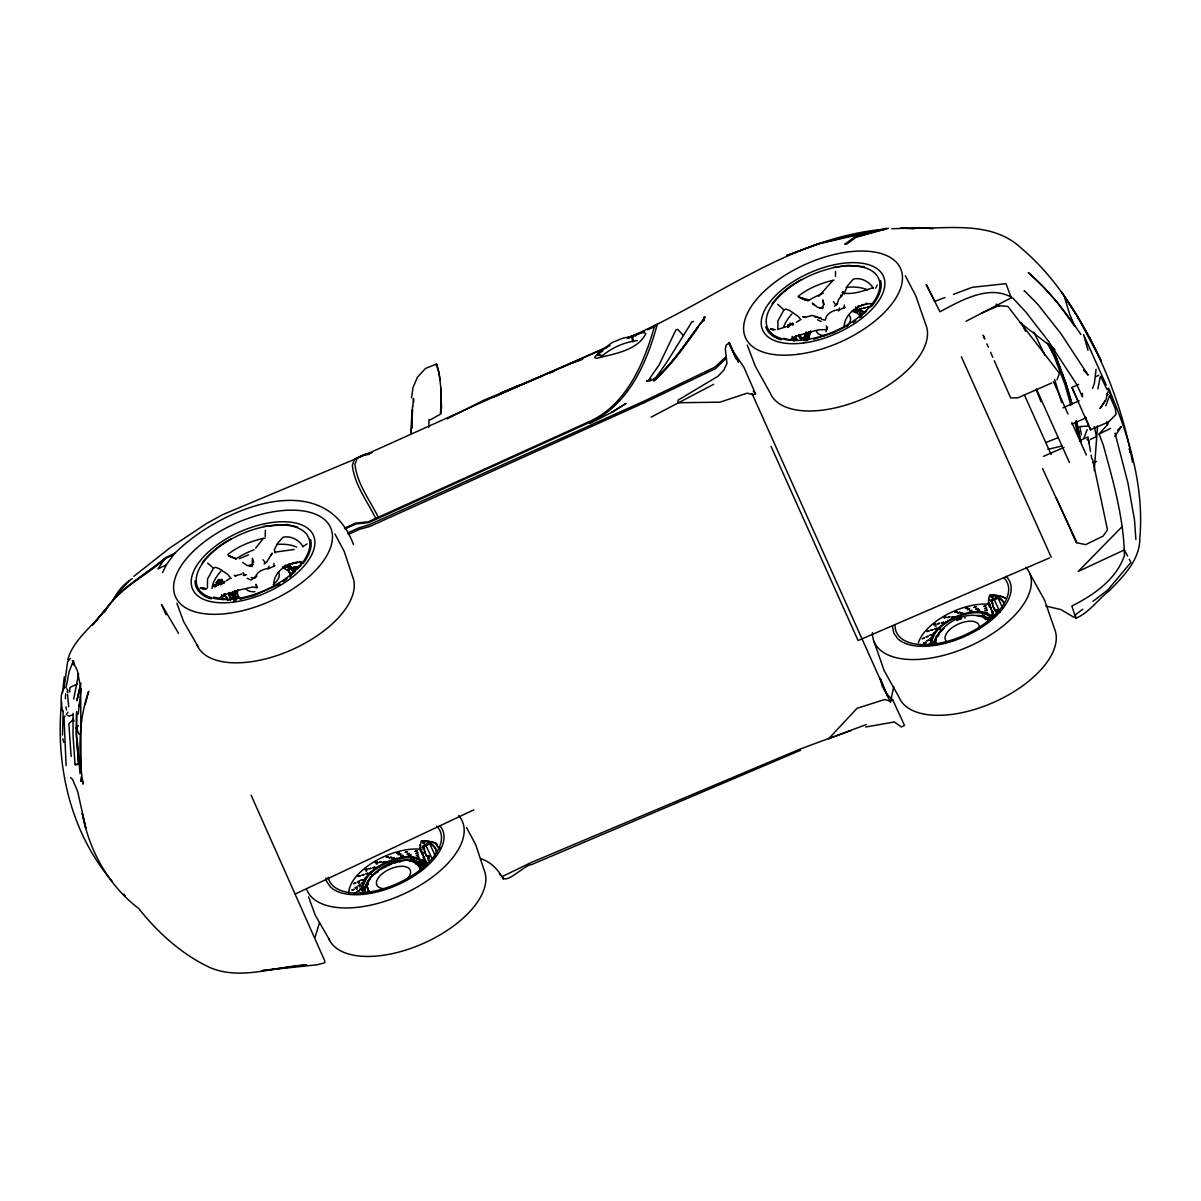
<?xml version="1.0" encoding="UTF-8"?>
<svg xmlns="http://www.w3.org/2000/svg" width="1201" height="1201" viewBox="0 0 1201 1201"><rect width="100%" height="100%" fill="white"/><g stroke="black" fill="none" stroke-linecap="round" stroke-linejoin="round"><path stroke-width="1.5" d="M73.141 713.349L73.006 735.087L75.078 764.767L78.665 764.316L76.474 734.667L76.684 711.472M76.519 713.079L76.339 734.351L78.545 764.031L74.972 764.497M1082.431 393.418L1082.401 396.78L1076.636 384.26L1048.398 341.159L1025.759 311.93L1012.968 298.208C990.104 283.661 961.385 300.355 939.948 311.75L926.181 284.472L934.783 301.361L944.962 297.533M1024.318 291.408L1024.333 290.597L1037.994 304.574L1061.038 333.788L1088.121 375.117L1083.767 370.103L1086.485 372.775L1084.308 370.704M73.201 719.369L68.832 723.903L71.144 756.51M265.211 536.412L265.346 530.241M844.243 305.009L844.168 308.132L845.099 307.066L839.064 310.128M62.497 735.117L63.173 710.902M411.628 428.682L412.543 406.508M436.353 365.96L436.819 364.008L439.176 373.496L440.872 388.313L441.503 408.175L440.287 412.949M411.898 428.006L412.498 409.856M411.192 429.297L410.727 433.606M273.978 563.509L273.873 566.542L274.864 565.611L268.814 568.673M412.063 410.066L410.847 432.885L411.162 431.835M65.394 698.742L65.665 693.803M61.611 701.594C55.216 764.887 70.258 832.233 112.173 881.324M1094.261 470.627L1097.519 425.89M235.951 600.26L234.015 595.786L234.39 591.162M234.48 591.643A1.516 0.766 -24.1 0 0 234.976 592.859A1.516 0.766 -24.1 0 0 236.807 591.342A1.516 0.766 -24.1 0 0 234.48 591.643L234.285 596.387L236.447 596.702A13.751 6.891 -24.1 0 1 239.404 598.443L237.393 593.849L237.723 589.781M289.966 577.156L290.177 574.453L288.705 571.045L282.445 567.578M811.005 331.266A13.751 6.891 -24.1 0 1 805.961 335.574L805.586 340.198A13.751 6.891 -24.1 0 1 807.748 340.514M805.886 340.889L807.868 332.887M808.934 338.172L810.66 331.146M1108.718 388.208L1118.176 411.793C1133.204 451.591 1143.592 494.827 1139.854 537.553C1140.214 559.681 1123.626 576.12 1109.229 590.772C1097.744 599.689 1089.517 612.39 1075.856 618.29L1071.877 605.995C1093.646 595.156 1116.299 579.362 1124.436 555.583C1123.701 517.751 1113.147 480.97 1103.179 444.745L1099.095 434.026L1107.532 424.614L1108.688 421.551M412.784 406.599L413.474 398.447L413.805 402.05M800.527 750.265L531.608 864.6C525.272 864.24 504.975 886.038 502.408 876.475L530.662 862.753L800.046 749.094L866.236 724.593M62.557 692.767L64.269 676.854M78.245 714.07L81.052 688.653M81.263 776.867L80.737 781.536L81.233 780.29M365.524 893.274L364.504 890.647C366.56 870.23 406.674 847.546 420.215 868.233M369.503 892.793L367.086 886.954L367.551 882.84L369.773 878.381M419.644 870.83L419.945 868.098L418.609 864.63M933.477 644.352L936.36 636.155L944.301 628.093M936.195 637.746L935.729 641.844L936.975 644.607A13.751 6.891 -24.1 0 0 935.429 642.04L933.838 641.244L934.138 641.935C941.134 622.719 969.057 607.586 987.252 619.536M1096.078 369.277L1094.426 383.089L1092.595 388.403M73.381 664.919L73.846 661.226M428.772 427.556L429.087 419.404M64.238 686.897L67.586 661.931L70.424 658.298M422.932 852.5L420.845 851.659L419.81 848.176A2.102 1.051 -24.1 0 0 420.935 847.801M420.305 844.483L420.11 845.864A2.102 1.051 -24.1 0 1 420.695 845.699M420.845 851.659L419.81 848.176M421.986 854.226L422.106 853.326A2.102 1.051 -24.1 0 0 423.232 852.935M991.651 607.556L989.549 606.715L988.348 602.842A2.102 1.051 -24.1 0 0 988.918 602.707M988.843 599.149L988.663 600.545A2.102 1.051 -24.1 0 1 989.234 600.365M989.549 606.715L988.348 602.842M411.568 397.786L413.039 387.383L417.393 377.309L425.424 368.467L436.398 364.083M429.763 420.155L441.082 413.82L440.932 388.358M891.082 699.447L893.754 686.582M273.693 584.076C274.383 570.505 288.54 562.278 300.941 561.768L301.091 563.975L299.169 567.082M1105.806 405.833L1109.364 396.21M1088.722 443.184L1089.127 441.052L1087.01 439.356M1097.864 388.989L1100.221 376.919M66.01 687.693L69.118 671.719L73.216 661.196M78.62 673.761L73.681 699.132M871.491 305.745L871.325 303.553C859 304.273 845.429 312.695 844.108 325.891M315.097 937.11L319.511 922.698M290.477 573.297A13.751 6.891 -24.1 0 1 288.54 569.319L288.825 566.977L285.298 565.881M852.425 311.419L857.079 312.861L860.862 316.749A13.751 6.891 -24.1 0 1 860.156 313.821L860.396 311.389L855.097 309.738L855.412 310.428M81.037 683.159L76.879 700.708L79.761 687.753M85.181 704.492L88.709 691.311C78.26 720.63 78.455 753.778 82.959 784.133L82.644 780.545M428.832 843.702C432.555 841.03 424.704 842.907 428.126 843.913M997.491 597.678C992.657 599.419 998.947 594.06 997.776 597.467M388.674 861.763L386.617 862.363L388.554 861.943M863.459 304.454L862.063 305.444L861.687 304.529M940.578 627.462L938.506 627.898L939.783 628.123M985.345 613.201L987.462 612.435L985.466 613.471M825.988 331.791L827.534 327.137L826.934 328.924L826.333 325.936M838.493 310.984L839.484 308.056M377.369 872.617L377.865 870.89L392.637 863.294L391.571 860.892A32.232 16.168 -24.1 0 0 363.438 888.245L364.969 892.193M1075.856 618.29L1075.36 614.882L1082.732 609.222M67.766 659.574C73.997 638.181 93.888 625.676 106.379 608.291L92.492 625.286M836.887 304.198L838.929 298.884L842.532 294.56L841.15 296.887L840.565 295.161M1084.038 437.704L1087.16 429.613M104.382 612.18C117.653 589.03 144.6 576.9 164.057 559.546L165.393 558.735M251.144 577.516L254.687 577.996L255.137 576.87M825.672 318.986L825.237 320.127L821.589 319.421M1056.97 379.861L1059.492 373.406L1007.894 306.435L998.827 305.67L981.607 313.176M267.988 568.959L269.069 566.211M105.538 610.378C119.184 587.499 145.801 575.279 165.258 557.865L174.851 553.106L166.308 564.845L158.007 568.884L164.582 559.005L173.049 554.892M64.989 715.886L64.058 718.198L66.1 765.547M822.61 308.822L823.436 304.664L822.685 299.905L824.231 304.619M825.672 318.415C827.114 313.071 833.029 310.549 838.043 309.738M844.888 291.783L847.831 285.403L853.431 279.052C861.027 277.146 869.779 281.83 873.472 288.555M112.774 600.935C116.872 592.018 123.823 583.761 132.245 578.702M266.457 562.323L272.312 553.166L270.901 555.417M252.075 566.692L252.42 558.375L253.681 562.488M213.688 597.122L220.143 598.338L220.924 596.717L225.788 594.36L238.939 590.126L252.6 586.989L257.179 587.754L256.038 584.347L256.699 587.484M112.954 600.635L114.56 597.392M162.54 572.592L166.218 565.161M875.694 288.21L877.255 285.057M367.491 887.914A13.751 6.891 -24.1 0 0 365.299 886.578L367.836 881.489A13.751 6.891 -24.1 0 0 369.187 880.858M1105.01 400.924L1100.026 408.55L1105.926 399.918L1107.697 392.096M66.355 714.76L67.887 712.133M419.945 868.098L421.026 870.485A13.751 6.891 -24.1 0 1 421.866 867.077L423.142 865.245C415.591 857.634 403.431 860.066 394.213 862.858M217.096 582.8L218.687 581.659L216.45 582.485L217.966 584.767M1114.858 436.413L1121.329 426.595L1117.546 430.168M297.518 568.719L298.313 568.058M300.145 566.332L300.941 565.671M394.769 859.24L396.375 858.415L396.495 859.346M930.43 644.321C930.25 641.889 926.767 646.408 930.25 644.502M963.502 614.327L964.838 613.516L965.394 614.251M649.156 379.246L659.124 364.879L675.863 330.05L677.604 329.299L683.144 335.184M427.676 842.066L427.766 843.027C432.12 839.574 423.833 844.828 429.207 842.036L427.676 842.066L428.562 844.033M656.752 376.453L666.915 362.071L691.806 322.063L693.593 321.373M202.053 562.969C209.695 552.7 220.128 544.593 231.433 538.679M231.208 578.612L227.65 574.288L219.348 568.734L215.564 567.307L213.508 568.088L207.518 579.092L207.443 587.874M772.063 303.883C779.704 293.629 790.123 285.493 801.442 279.623M800.887 319.706L798.185 316.388L789.748 310.549L785.949 309.062L783.908 309.873L777.918 320.877L777.828 329.644M871.941 305.97C877.496 298.914 882.855 289.831 880.663 280.554M302.892 563.749C308.087 557.054 312.725 548.302 310.654 539.639M698.336 327.122C684.705 346.023 671.314 365.464 653.749 381.017C673.521 361.861 689.029 339.102 705.137 316.959L702.6 321.613M832.848 280.479L818.737 296.317M117.608 593.504L128.747 581.239M255.648 548.136L262.689 539.234M109.846 603.953L93.663 623.844M64.659 687.588C59.329 693.998 61.341 703.321 62.497 710.872M790.828 325.066L792.555 323.039L793.636 323.865A2.102 1.051 -24.1 0 0 792.45 324.901M69.763 687.813L69.748 691.941M635.374 336.115L637.281 334.088M1122.064 526.684L1078.213 571.451L1124.346 549.923L1127.634 556.168M230.127 593.399C230.952 595.741 232.904 591.282 228.715 593.564M289.141 566.196L290.102 565.626M867.197 303.222L865.351 303.748M365.96 871.28L366.906 870.695M358.393 883.411L359.624 882.765M366.17 878.456C367.311 875.949 362.297 879.522 365.674 878.757M408.1 855.652L409.061 855.067M79.011 734.291L76.218 727.701L78.35 725.644M834.62 306.12L837.622 303.448M174.46 553.646C217.066 510.5 323.474 463.586 353.514 544.669M227.725 554.577C238.444 545.96 251.82 540.84 265.181 537.958M798.125 296.347C808.363 288.075 821.124 283.121 833.824 280.103M655.551 325.756L657.322 324.15C647.054 362.447 628.378 405.533 589.781 422.332L368.692 522.63L355.976 523.936L344.957 528.935L344.582 528.095L355.586 523.111L368.317 521.804L589.421 421.506C626.727 404.737 644.382 362.387 654.785 325.351L652.954 326.882M254.687 577.996L256.939 576.015M133.836 576.33L170.047 547.806L206.812 523.336L222.65 514.674L364.173 455.284L493.566 397.021M653.674 379.021C675.052 363.543 687.077 339.087 703.936 319.391L703.981 316.899L704.176 320.532M264.07 563.99L267.162 561.543M1109.018 421.551L1116.074 414.33L1115.489 409.271L1109.814 395.88M1093.045 601.296L1107.772 589.976L1130.922 562.413L1129.285 559.291M399.393 861.928L400.759 861.687M283.166 581.644L287.069 578.717M853.19 322.589L855.788 320.637M859.691 317.71L862.288 315.758M133.836 581.945L164.582 559.005M603.713 348.845L612.33 342.45L622.433 338.322L633.828 335.83M229.901 594.195L229.136 594.585M229.841 597.467L231.613 597.392L229.976 598.398M291.227 574.949L291.333 575.789M799.25 336.355L801.022 336.28L799.175 337.241M801.607 338.877L800.827 339.267M858.054 306.03L858.835 305.624M855.637 307.951L855.743 306.871M871.431 306.075L870.86 306.916M376.423 864.12L377.714 863.654M378.84 867.152L377.069 867.227L379.171 866.461M397.921 854.587L399.423 854.166M356.307 889.25L357.358 888.8M410.006 856.974L411.297 856.508M360.976 892.989L362.747 892.913M417.783 859.376L418.564 858.97M423.413 861.763L424.463 861.297M427.061 863.039L425.274 863.114L426.925 862.108M934.903 633.543L933.117 633.618L934.978 632.657M653.975 378.855L653.164 379.426L656.136 378.255M226.238 580.879L229.466 578.762M303.072 546.53L307.141 543.903M601.806 356.127C612.075 347.614 624.13 342.225 637.371 340.574M796.443 322.243L799.716 320.217M603.022 350.722L595.681 356.006L594.765 357.553L596.447 358.363C613.246 354.01 637.461 350.722 645.793 333.698L644.517 332.602L641.499 332.857L636.935 334.614M248.487 554.862L239.254 558.66M848.251 325.321L833.824 332.647L813.813 339.222M213.703 585.337L215.67 584.887L214.424 586.163M447.282 418.834L484.198 399.993L542.597 375.898M939.032 634.819L936.675 636.845A13.751 6.891 -24.1 0 0 938.026 636.215M651.197 417.107L713.649 384.29M650.912 378.885L646.498 381.197L650.311 380.822L658.118 376.994M284.757 566.256L283.766 566.467M231.162 595.035L232.439 594.765M294.77 568.719L296.046 568.448M800.406 338.247L801.683 337.976M966.039 321.267L1011.302 297.803L1005.958 283.661L972.089 287.339L953.444 294.35M359.624 886.923L360.901 886.653M417.798 856.898L418.609 856.613M361.141 890.602L362.207 890.286M424.478 857.754L422.932 857.664L424.584 856.658M935.219 626.291L936.285 625.976M977.359 610.648L978.169 610.363M921.993 645.538L922.728 644.427L920.837 645.583M992.506 611.909L991.771 613.02L993.677 611.864M589.916 423.458L614.732 410.817M1099.095 434.026L1110.535 428.397M295.236 894.009L473.719 809.879M368.917 880.258L367.836 881.489M70.559 687.152L77.269 684.015M1090.388 439.386L1096.303 436.654L1094.381 426.565M1106.571 422.827L1090.463 429.748L1071.938 387.458L1078.648 384.41M1095.462 376.799L1098.81 375.267M423.908 846.27A61.176 30.671 -24.1 0 1 423.938 845.444L429.988 842.712A50.337 25.236 -24.1 0 1 436.098 849.858L436.684 851.164A22.158 11.109 -24.1 0 0 436.849 853.265M432.165 858.97L425.589 844.693L425.92 845.414L429.688 843.702L429.358 842.997L435.152 855.577M1004.321 604.899A22.158 11.109 -24.1 0 1 1004.321 603.818A50.337 25.236 -24.1 0 0 998.211 596.672L992.161 599.404A61.176 30.671 -24.1 0 0 992.131 600.23M994.128 599.344C1002.61 594.285 994.803 601.761 993.812 598.653L1000.103 612.315M431.88 858.355L434.387 857.229M610.003 345.693L493.446 397.186L606.565 347.69M627.147 338.112C713.484 301.586 789.477 236.897 886.263 229.046L845.444 237.047L817.671 243.938L786.61 255.603L819.307 243.668L879.853 229.826M518.262 385.461L500.292 393.358L570.865 363.633M732.67 350.827L743.794 366.996L755.489 393.733L753.102 394.784L747.292 393.147L719.834 402.185L677.949 402.74L678.085 400.143L718.078 376.198L723.918 370.013L726.935 363.408L725.344 348.83L726.215 345.062L728.707 343.246L735.087 356.127M1051.761 382.954L1017.787 397.861L1010.642 397.891L994.278 360.69M1062.93 407.875L1079.129 400.774M1071.923 424.073L1086.515 417.678M865.651 727.025L894.385 721.966L901.366 726.995L904.503 725.434L892.853 700.138L890.481 701.189L884.672 699.537L857.079 708.275L828.615 738.795L850.623 730.673M628.814 337.976L644.231 331.251M647.639 329.765L654.5 326.762M1043.459 456.365L1064.011 447.403M1079.414 440.677L1087.986 436.954L1090.493 451.501M956.822 620.557L961.446 618.56L960.215 615.798M1049.509 557.925L858.099 640.538L771.072 446.442M213.508 586.373L220.594 584.166M214.288 586.598L217.936 584.482L214.363 586.764M627.883 338.006L636.215 334.478M1045.876 442.538L1057.886 437.734M1093.06 462.715L1096.438 461.379M549.337 373.241L554.397 371.244M570.79 363.453L582.5 358.949M572.547 363.002L582.59 359.219M72.645 714.88L69.193 716.156L67.826 715.526M807.492 338.051L808.363 337.331L807.582 337.076M289.291 563.824L288.285 565.04L290.026 563.794M300.4 561.422L299.394 562.623L301.286 561.467M956.612 617.509L955.32 617.284L957.452 616.668M925.656 644.306L926.662 644.171M400.368 855.652L401.629 855.712M374.517 868.939L375.312 868.773M368.167 883.305L367.296 884.026L368.076 884.281M815.329 317.439L817.1 316.809M243.353 575.564L246.55 574.678M873.187 287.67C863.339 290.762 852.38 295.281 842.066 292.684L843.883 293.419L842.712 291.603L844.363 294.215M779.104 328.984L788.111 326.056M886.518 228.205L853.866 237.528L844.768 244.223L847.11 243.878L856.013 237.258L888.485 228.295M436.473 364.909L438.815 372.4M819.397 307.966L822.625 307.186M248.667 565.446L253.516 564.275M1047.933 449.324L1061.729 446.051M280.013 583.986L253.816 595.606L240.14 599.074M833.569 267.298L848.026 265.346L864.39 266.727M263.559 526.383L286.799 524.447L297.548 526.969M236.012 592.663L236.792 592.919L235.696 593.684M989.023 621.307L988.288 620.917L989.699 620.301M371.98 452.822L365.539 454.098L357.313 457.866L354.941 464.232C357.012 483.838 369.938 500.186 378.405 517.496L375.853 518.622C367.371 501.297 354.52 484.934 352.343 465.327L354.49 459.082L362.387 455.464L369.503 454.278M294.2 549.473L274.699 552.19M984.415 618.32A13.751 6.891 -24.1 0 0 985.736 618.17L988.483 617.569L990.795 619.536M415.606 863.054A13.751 6.891 -24.1 0 0 416.927 862.903L419.674 862.318L423.413 865.846A13.751 6.891 -24.1 0 0 421.281 870.29M267.853 568.403C262.974 569.379 256.894 571.691 255.468 577.05L250.919 580.098L247.286 578.297M242.032 573.988L234.946 575.895L235.906 576.045L234.255 575.264M891.773 228.745L922.083 227.665L932.967 228.76M1087.791 426.07L1079.804 426.625L1081.44 434.822M866.597 311.029L865.215 312.395M285.177 566.617L284.112 567.503M911.664 228.205C948.76 228.956 991.801 220.384 1021.375 248.292C1057.15 278.467 1081.38 319.376 1101.287 361.096L1077.567 316.584L1061.399 291.843L1078.828 318.685L1077.567 316.584L1089.938 338.412L1088.992 336.625C1109.409 375.868 1124.812 418.443 1132.468 462.13M821.169 321.553L817.536 319.766M900.93 227.98L914.036 228.821M976.758 615.422L983.289 615.828L988.783 618.26A13.751 6.891 -24.1 0 1 986.036 618.86M205.206 588.52L200.117 588.19L206.512 588.775L200.987 588.13L204.455 589.346M775.306 329.629L770.186 329.224L773.429 329.644M230.187 599.915L220.143 598.338M1045.831 606.07L1060.903 609.568L1074.009 617.329M251.459 565.986L247.091 565.491L242.797 562.383M809.504 300.115L798.605 296.992L806.502 300.49L800.346 297.758M826.198 329.599L818.677 329.81L809.474 332.227L796.188 336.16L791.309 338.457L790.543 340.108L783.788 338.262M771.087 329.269L773.879 329.659M822.009 308.117L817.521 307.336L812.281 303.207L814.638 305.084L813.032 303.808M781.13 339.748C774.45 338.051 767.814 333.638 765.668 326.807M211.121 598.819C202.774 596.912 194.772 590.096 194.982 580.924M814.833 316.509L821.169 318.43L812.281 315.443L805.15 317.259L802.538 316.569L806.171 317.529L804.565 316.854M857.169 310.984L863.114 313.986M285.553 566.482L289.096 567.578L292.699 570.43L293.81 573.012M235.036 558.24L228.445 555.763L236.207 558.9L230.112 556.318M988.228 603.758L990.33 604.598M419.689 849.092L421.791 849.918M1108.118 394.604L1106.646 394.003L1107.187 395.054M480.55 858.64C490.939 861.793 498.4 869.854 503.354 879.192M857.814 306.84L859.721 305.685M423.908 857.259L421.176 851.164A39.453 19.771 -24.1 0 1 421.371 841.18A39.198 19.651 -24.1 0 1 436.038 843.492L439.416 849.272M70.559 777.512L72.57 779.494L77.66 791.489L85.796 828.059L82.268 813.377C89.129 850.578 108.54 885.617 138.731 908.541C157.661 932.501 182.027 954.54 209.98 967.571C241.026 980.782 274.879 966.415 306.75 964.868L262.148 970.618L317.469 964.733L324.75 962.767L324.72 960.77L251.114 795.182M366.62 886.773A13.751 6.891 -24.1 0 1 367.326 892.748A7.671 3.843 -24.1 0 1 366.62 886.773L365.299 886.578M223.881 583.491L221.254 579.242L222.275 581.524M224.872 581.975L224.167 581.434A2.102 1.051 -24.1 0 1 221.584 582.155M996.139 304.093L999.082 306.375M1019.664 322.303L1054.928 349.611M238.864 597.242L240.981 598.924M207.593 563.119L213.508 568.088M368.437 890.406L370.463 892.118M777.693 304.273L783.908 309.873M892.853 700.138L886.773 694.028L883.335 688.428M753.252 391.226L755.489 393.733M262.989 559.711L265.421 562.909M303.087 546.785C299.394 540.045 290.627 535.361 283.031 537.267L277.401 543.528L274.368 549.728L275.074 552.985M833.404 301.556L835.971 305.039M198.06 646.603L183.663 621.698L176.877 603.262M329.69 940.203L315.308 915.282L308.507 896.847M1080.825 334.463C1065.722 311.9 1048.893 290.342 1028.266 272.552L1042.423 285.943L1056.985 302.006L1074.76 326.207L1069.521 313.686L1064.506 297.157M1029.647 573.327L1044.585 600.125L1054.613 629.144A84.911 42.575 -24.1 0 1 993.017 702.645A84.911 42.575 -24.1 0 1 899.099 697.361L884.101 670.518L874.043 641.574M992.131 601.04A61.176 30.671 -24.1 0 0 994.053 608.442A22.158 11.109 -24.1 0 1 995.554 609.958L996.74 612.345M423.908 847.08A61.176 30.671 -24.1 0 0 425.83 854.481A22.158 11.109 -24.1 0 1 427.331 855.998L428.472 858.49A2.057 1.036 -24.1 0 0 429.418 857.679M243.082 572.622L244.779 575.324M66.851 688.789L67.977 690.62M178.544 633.332L161.519 604.508L166.113 614.732M123.898 894.009L125.024 896.081L124.724 895.391M334.899 533.95L344.162 551.289L352.584 576.6A84.971 42.59 -24.1 0 1 290.942 650.161A84.971 42.59 -24.1 0 1 196.979 644.862M466.543 827.534L475.791 844.888L484.183 870.26A84.911 42.575 -24.1 0 1 422.587 943.761A84.911 42.575 -24.1 0 1 328.669 938.476M795.482 339.778A2.057 1.036 -24.1 0 0 796.698 339.643L795.678 336.986A22.158 11.109 -24.1 0 1 795.587 335.935M225.127 596.312A2.057 1.036 -24.1 0 0 225.563 596.191L224.572 593.639M1049.058 343.951L1055.889 357.057L1066.608 385.236L1072.043 403.986M905.329 275.78L915.778 295.821L925.836 324.765A84.971 42.59 -24.1 0 1 864.195 398.312A84.971 42.59 -24.1 0 1 770.231 393.027L755.294 366.215L747.292 345.107M1047.317 343.156L1054.118 356.277L1065.032 384.71L1070.857 405.413M1021.345 323.009L1025.519 331.251M72.3 660.505L77.239 670.323L80.647 687.482L81.098 771.597M1033.926 332.167L1044.915 355.301M1072.253 533.469L1076.712 542.732L1085.644 544.638L1103.043 536.126L1107.487 529.821L1092.58 459.277M1100.792 376.498L1107.052 389.694M738.405 362.327L729.142 342.42L736.048 359.024M997.911 597.648L997.581 596.957L1002.58 607.826M989.684 595.336A38.117 19.111 -24.1 0 1 1005.327 598.173L1004.351 597.648A39.198 19.651 -24.1 0 0 989.684 595.336A39.453 19.771 -24.1 0 0 989.489 605.319L994.773 616.789M421.176 851.164L427.211 864.27M1055.979 497.304L1076.712 542.732L1042.573 468.555M499.526 873.667L500.066 874.883M1071.938 387.458L1078.408 401.825M1106.226 385.101L1083.542 334.494L1088.016 350.272M1107.742 388.478L1110.76 395.219M1053.427 381.558L1067.989 414.015M1071.817 422.557L1086.365 454.999M1036.448 389.019L1069.385 462.46M1024.363 394.859L1051.085 454.443M961.355 356.757L1051.22 557.189M998.211 596.672L998.887 598.173A50.337 25.236 -24.1 0 1 1003.601 602.602M997.491 610.198L997.821 610.949A2.057 1.036 -24.1 0 1 996.74 612.555L996.41 611.804A2.057 1.036 -24.1 0 0 997.491 610.198A2.057 1.036 -24.1 0 0 995.554 609.958M991.831 601.085L992.837 603.337M994.053 608.442L994.728 609.943A22.158 11.109 -24.1 0 1 997.25 614.327M989.489 605.319L993.032 613.201M993.257 613.516L994.668 616.668M984.189 616.954L985.436 619.716M982.058 613.08L983.289 615.828M939.512 628.258L940.743 631.005M799.13 334.629L801.262 339.358M796.278 338.727L796.698 339.643M795.678 336.986A2.057 1.036 -24.1 0 0 794.492 338.592L794.837 339.343A2.057 1.036 -24.1 0 1 796.008 337.736M751.976 393.448L890.496 702.405M436.038 843.492L437.404 846.54M429.988 842.712L430.574 844.018A50.337 25.236 -24.1 0 1 436.684 851.164M429.207 842.036L430.093 843.988M428.667 841.721L429.763 843.868L425.92 845.414M423.938 845.444L424.523 846.75M423.653 847.23L424.523 849.182A1.516 0.766 -24.1 0 1 423.247 848.401M428.141 857.529L428.472 858.49M425.83 854.481L426.415 855.788A22.158 11.109 -24.1 0 1 428.937 861.252A176.127 88.304 -24.1 0 0 429.297 861.928M427.331 855.998A2.057 1.036 -24.1 0 1 429.267 856.238A2.057 1.036 -24.1 0 1 428.187 857.829A22.158 11.109 -24.1 0 1 428.352 859.946L428.937 861.252M424.944 859.361L427.001 863.924M423.413 865.846L424.163 867.873M288.705 571.045L289.246 572.246M415.546 862.063L416.627 864.45M413.414 858.175L414.495 860.577M378.135 871.491L371.935 875.754L370.869 873.352M367.086 886.954L368.167 889.34M363.438 888.245L364.504 890.647M228.565 592.438L229.931 595.486M230.952 599.419L228.911 594.84L230.757 599.945M223.371 594.99A2.057 1.036 -24.1 0 0 225.263 595.546A22.158 11.109 -24.1 0 0 226.629 597.137L227.214 598.443A61.176 30.671 -24.1 0 1 227.755 599.854M220.173 583.536L220.759 584.842M218.042 581.329L218.912 583.296M218.207 582.38L219.092 584.347M1085.149 416.912L1088.752 424.974M983.274 335.454L984.79 338.862M78.786 705.257L79.251 706.323M76.218 727.701L76.684 728.767M983.139 335.334L984.625 338.712M986.847 343.786L988.333 347.164M990.57 352.238L992.792 357.313M73.201 719.084L74.087 721.11M78.605 756.975L79.942 760.128M67.841 692.557L67.211 691.04L67.601 692.151M996.41 611.594L996.74 612.555M887.614 696.655L880.228 678.34L882.465 687.032M1036.223 389.815L1041.012 401.795M1066.233 384.5L1055.619 356.051L1049.554 344.612L1055.664 355.946L1066.203 384.425L1071.742 403.401M1089.592 427.001L1090.583 429.868M798.86 334.989L800.091 338.397M792.105 336.34L793.906 341.309M221.615 594.645L223.416 599.614M1054.583 379.306L1061.669 402.485M1111.525 396.915L1112.997 402.14M632.702 337.256L632.311 335.604L633.543 341.504L632.717 341.715L631.576 335.755L631.966 337.466M62.872 738.78L63.698 742.353M1076.516 421.071L1080.87 441.788M1129.36 448.904L1130.111 452.387M1075.15 422.707L1078.123 436.564M892.508 626.231L893.724 632.942L897.522 638.467A63.443 31.796 -24.1 0 0 975.722 630.915A63.443 31.796 -24.1 0 0 1006.138 576.39M325.951 877.991L326.567 881.339L330.365 886.878A63.443 31.796 -24.1 0 0 407.124 880.123A63.443 31.796 -24.1 0 0 440.151 826.048M1080.72 441.548L1076.231 420.59L1080.57 441.172M1106.842 421.521L1107.487 425.169M1091.124 455.134L1091.754 458.767M67.541 694.253L68.697 706.834M65.995 706.864L66.505 710.076M439.086 373.811L440.046 380.222M1115.008 433.096L1127.949 483.057L1134.51 519.838L1135.876 539.399M77.495 742.263L80.017 773.684M835.461 271.381L835.521 276.395M1003.826 577.741A60.726 30.445 -24.1 0 1 963.397 635.629A60.726 30.445 -24.1 0 1 895.06 625.451M1025.864 567.217A84.971 42.59 -24.1 0 1 966.385 647.579A84.971 42.59 -24.1 0 1 872.376 632.642M992.461 603.442A1.516 0.766 -24.1 0 1 991.771 602.317M996.41 611.804A22.158 11.109 -24.1 0 1 996.575 613.906A176.127 88.304 -24.1 0 0 996.935 614.582M994.728 609.943A61.176 30.671 -24.1 0 1 993.017 604.899M995.899 610.708A2.057 1.036 -24.1 0 1 997.821 610.949M990.24 605.664A2.102 1.051 -24.1 0 1 989.669 605.799M918.345 642.91A48.445 24.29 -24.1 0 1 989.609 604.298M931.796 640.148A33.793 16.934 -24.1 0 1 933.597 636.17M985.135 613.861A33.793 16.934 -24.1 0 1 989.069 615.347M987.807 621.593A1.516 0.766 -24.1 0 1 988.273 620.392A1.516 0.766 -24.1 0 1 990.134 619.941M939.047 633.648A7.671 3.843 -24.1 0 1 943.19 629.189M945.938 640.749A18.315 9.188 -24.1 0 1 961.055 622.974A18.315 9.188 -24.1 0 1 978.965 628.979M932.081 643.151A32.232 16.168 -24.1 0 1 956.296 617.344A32.232 16.168 -24.1 0 1 990.72 617.749M930.625 643.676A33.793 16.934 -24.1 0 1 956.026 616.623A33.793 16.934 -24.1 0 1 992.086 617.044M979.641 616.023A7.671 3.843 -24.1 0 1 985.736 618.17M936.195 640.073A1.516 0.766 -24.1 0 1 936.029 638.842M933.762 644.036A7.671 3.843 -24.1 0 1 935.429 642.04M960.44 618.95A7.671 3.843 -24.1 0 1 961.446 618.56M964.463 617.854A7.671 3.843 -24.1 0 1 965.394 617.809M436.669 826.138A60.726 30.445 -24.1 0 1 399.122 882.705A60.726 30.445 -24.1 0 1 328.173 877.165M458.692 815.614A84.971 42.59 -24.1 0 1 407.304 892.283A84.971 42.59 -24.1 0 1 306.871 889.986M421.371 841.18A38.117 19.111 -24.1 0 1 437.014 844.018M429.463 861.928A176.127 88.304 -24.1 0 1 428.352 859.946M426.415 855.788A61.176 30.671 -24.1 0 1 424.704 850.743M424.523 849.182A61.176 30.671 -24.1 0 1 424.493 848.386M427.631 856.643A2.057 1.036 -24.1 0 1 429.418 856.703M436.834 853.371A22.158 11.109 -24.1 0 1 436.098 849.858M438.725 847.711A3.363 1.681 -24.1 0 1 440.076 847.771A1.606 0.811 -24.1 0 0 439.671 848.461M348.74 893.184A48.445 24.29 -24.1 0 1 373.601 862.078A48.445 24.29 -24.1 0 1 420.89 849.212M362.522 889.971A33.793 16.934 -24.1 0 1 363.062 885.077M363.543 883.771A33.793 16.934 -24.1 0 1 365.72 879.748M421.761 861.162A33.793 16.934 -24.1 0 1 423.983 863.339M370.223 879.567A7.671 3.843 -24.1 0 1 375.343 873.427M368.452 890.737A13.751 6.891 -24.1 0 1 367.581 893.349M385.926 888.74A18.315 9.188 -24.1 0 1 378.885 877.105A18.315 9.188 -24.1 0 1 403.656 866.371A18.315 9.188 -24.1 0 1 406.388 879.883M391.571 860.892A32.232 16.168 -24.1 0 1 423.608 866.792M363.588 892.898A33.793 16.934 -24.1 0 1 387.383 861.717A33.793 16.934 -24.1 0 1 425.049 866.266M419.945 862.903A13.751 6.891 -24.1 0 1 415.876 863.654M409.811 861.042A7.671 3.843 -24.1 0 1 416.927 862.903M368.046 884.627A1.516 0.766 -24.1 0 1 366.71 884.191A1.516 0.766 -24.1 0 1 368.212 882.96M421.866 867.077A7.671 3.843 -24.1 0 1 423.848 867.768M367.401 885.768A1.516 0.766 -24.1 0 1 368.031 884.461M388.854 865.305A7.671 3.843 -24.1 0 1 389.709 864.705M390.64 864.165A7.671 3.843 -24.1 0 1 391.631 863.699M393.658 862.964A7.671 3.843 -24.1 0 1 396.585 862.543M410.412 859.18A33.793 16.934 -24.1 0 1 413.85 859.406M783.863 326.657A50.022 25.071 -24.1 0 1 791.849 313.941M807.793 300.971A50.022 25.071 -24.1 0 1 823.285 293.179M846.089 287.384A50.022 25.071 -24.1 0 1 867.557 289.951M788.547 327.242A1.651 0.826 -24.1 0 1 787.661 327.077M788.396 325.651A1.651 0.826 -24.1 0 1 789.567 325.246M788.111 324.961A1.501 0.751 -24.1 0 1 789.988 324.735A1.501 0.751 -24.1 0 1 789.327 326.026M788.607 326.327A1.501 0.751 -24.1 0 1 787.451 326.252M789.943 323.099A39.453 19.771 -24.1 0 1 793.125 324.87M797.719 340.483A22.158 11.109 -24.1 0 1 796.368 338.892A2.057 1.036 -24.1 0 1 794.492 338.592M797.044 340.393A22.158 11.109 -24.1 0 1 796.338 336.325A176.127 88.304 -24.1 0 0 796.038 335.634M807.612 336.73A1.516 0.766 -24.1 0 1 808.873 337.391A1.516 0.766 -24.1 0 1 806.757 338.487A1.516 0.766 -24.1 0 1 806.592 337.256M861.087 316.629A13.751 6.891 -24.1 0 1 860.396 311.389M849.587 315.863A18.315 9.188 -24.1 0 1 846.54 326.507M824.847 335.574A18.315 9.188 -24.1 0 1 816.395 330.605M804.34 339.883A33.793 16.934 -24.1 0 1 806.532 332.602M856.343 309.498A33.793 16.934 -24.1 0 1 864.63 313.101M853.716 310.308A13.751 6.891 -24.1 0 1 852.32 310.789M860.156 313.821A7.671 3.843 -24.1 0 1 862.693 313.971M811.321 331.956A13.751 6.891 -24.1 0 1 808.588 334.629A7.671 3.843 -24.1 0 1 808.288 331.866M804.145 340.724A33.793 16.934 -24.1 0 1 806.231 331.911M856.028 308.807A33.793 16.934 -24.1 0 1 864.315 312.41M212.022 588.355A50.022 25.071 -24.1 0 1 221.014 571.136M235.531 559.081A50.022 25.071 -24.1 0 1 254.057 549.758M277.056 544.413A50.022 25.071 -24.1 0 1 296.707 547.146M214.379 584.752A1.516 0.751 -24.1 0 1 216.015 585.187A1.516 0.751 -24.1 0 1 213.838 586.388M216.871 582.35A1.651 0.826 -24.1 0 1 219.273 581.869A1.651 0.826 -24.1 0 1 218.162 583.476A1.651 0.826 -24.1 0 1 216.33 583.116M217.156 582.995A1.651 0.826 -24.1 0 1 219.047 582.335A1.651 0.826 -24.1 0 1 219.618 583.176A1.501 0.751 -24.1 0 0 217.246 583.025M219.167 583.701A1.651 0.826 -24.1 0 1 218.042 584.271M216.991 584.302A1.651 0.826 -24.1 0 1 216.645 584.001M216.66 581.719A1.501 0.751 -24.1 0 1 218.792 581.254A1.501 0.751 -24.1 0 1 218.072 582.635A1.501 0.751 -24.1 0 1 216.195 582.635M219.077 583.671A1.501 0.751 -24.1 0 1 216.765 583.731M216.195 586.208A1.651 0.826 -24.1 0 1 215.595 586.704M215.444 585.112A1.651 0.826 -24.1 0 1 216.45 585.457M226.629 597.137A61.176 30.671 -24.1 0 1 227.574 600.035M219.483 584.166A1.501 0.751 -24.1 0 1 221.539 583.236A1.501 0.751 -24.1 0 1 221.765 584.362M218.762 579.543A38.117 19.111 -24.1 0 0 217.606 580.668A39.198 19.651 -24.1 0 1 218.762 579.543A39.453 19.771 -24.1 0 1 223.806 582.995M227.214 598.443A22.158 11.109 -24.1 0 1 225.067 593.879M221.239 582.005A2.102 1.051 -24.1 0 1 222.335 580.053M224.347 596.327A2.057 1.036 -24.1 0 1 224.047 596.236M223.896 595.095A2.057 1.036 -24.1 0 1 224.872 594.285M223.866 594.15A2.057 1.036 -24.1 0 1 224.197 593.879M236.042 592.318A1.516 0.766 -24.1 0 1 237.348 592.889A1.516 0.766 -24.1 0 1 235.396 594.075A1.516 0.766 -24.1 0 1 234.78 593.084M291.933 573.387A13.751 6.891 -24.1 0 1 288.825 566.977M233.775 599.734A33.793 16.934 -24.1 0 1 233.234 592.063M286.258 565.296A33.793 16.934 -24.1 0 1 294.065 569.709M278.302 572.081A18.315 9.188 -24.1 0 1 273.137 584.602M254.882 591.763A18.315 9.188 -24.1 0 1 246.055 589.03M285.358 566.226A1.516 0.766 -24.1 0 1 285.988 567.337A1.516 0.766 -24.1 0 1 283.646 567.923M285.433 565.07A1.516 0.766 -24.1 0 1 285.012 566.467A1.516 0.766 -24.1 0 1 282.986 566.557M290.207 575.864A1.516 0.766 -24.1 0 1 290.807 574.844A1.516 0.766 -24.1 0 1 292.383 574.333M234.015 595.786A13.751 6.891 -24.1 0 1 239.539 598.488M288.54 569.319A7.671 3.843 -24.1 0 1 292.639 573.327M235.681 599.779A7.671 3.843 -24.1 0 1 236.447 596.702M234.315 600.38A33.793 16.934 -24.1 0 1 232.964 591.462M287.444 565.086A33.793 16.934 -24.1 0 1 295.191 571.721M249.928 566.407A18.315 9.188 -24.1 0 1 252.645 564.815M422.602 842.066C424.523 844.333 425.724 839.004 422.602 842.066M422.722 842.742C424.944 845.309 426.385 839.214 422.722 842.742M990.855 596.116C992.807 598.383 994.068 593.024 990.855 596.116M991.035 596.897C993.242 599.464 994.698 593.369 991.035 596.897M995.329 596.597C997.28 598.864 998.556 593.489 995.329 596.597M234.63 592.048L236.252 591.718L234.63 592.048M291.918 563.764L293.975 563.179L291.918 563.764M293.434 567.442L295.491 566.857L293.434 567.442M295.581 562.984L297.638 562.383L295.581 562.984M296.707 566.917L298.764 566.332L296.707 566.917M353.649 883.591L355.706 883.005L353.649 883.591M352.043 890.046L354.1 889.461L352.043 890.046M358.168 876.4L360.225 875.814L358.168 876.4M355.211 887.824L357.267 887.239L355.211 887.824M357.478 881.789L359.534 881.204L357.478 881.789M354.37 893.544L356.427 892.943L354.37 893.544M358.288 885.647L360.345 885.062L358.288 885.647M357.147 891.397L359.204 890.812L357.147 891.397M362.071 875.139L364.128 874.553L362.071 875.139M361.036 880.138L363.092 879.552L361.036 880.138M365.029 869.674L367.086 869.074L365.029 869.674M359.805 889.325L361.861 888.74L359.805 889.325M361.441 883.471L363.498 882.87L361.441 883.471M366.02 873.803L368.076 873.217L366.02 873.803M368.812 868.788L370.884 868.338L368.812 868.788M369.833 872.647L371.89 872.046L369.833 872.647M372.911 867.798L374.967 867.212L372.911 867.798M375.312 862.693L377.369 862.093L375.312 862.693M379.051 862.408L381.137 861.973L379.051 862.408M383.014 862.168L385.071 861.582L383.014 862.168M386.347 857.154L388.433 856.718L386.347 857.154M389.214 857.844L391.271 857.244L389.214 857.844M392.006 858.46L394.063 857.874L392.006 858.46M396.81 853.16L398.867 852.56L396.81 853.16M398.762 854.512L400.819 853.926L398.762 854.512M400.864 855.923L402.92 855.337L400.864 855.923M402.935 857.334L405.022 856.898L402.935 857.334M405.292 852.32L407.349 851.719L405.292 852.32M407.184 854.031L409.241 853.446L407.184 854.031M408.895 855.532L410.952 854.947L408.895 855.532M411.027 857.244L413.084 856.658L411.027 857.244M415.111 851.344L417.182 850.908L415.111 851.344M415.861 853.521L417.918 852.935L415.861 853.521M416.462 855.637L418.518 855.037L416.462 855.637M416.687 857.949L418.744 857.349L416.687 857.949M419.449 865.561L421.041 865.11L419.449 865.561M422.302 860.321L424.358 859.736L422.302 860.321M801.397 338.172L803.454 337.586L801.397 338.172M806.126 336.295L807.748 335.95L806.126 336.295M855.082 310.293L856.688 309.828L855.172 310.143M855.697 311.659L857.304 311.209L855.697 311.659M859.796 309.002L861.853 308.417L859.796 309.002M863.489 308.177L865.546 307.591L863.489 308.177M867.152 307.396L869.209 306.81L867.152 307.396M922.368 638.677L924.425 638.091L922.368 638.677M926.902 631.486L928.958 630.885L926.902 631.486M923.929 642.91L925.986 642.31L923.929 642.91M926.196 636.875L928.253 636.29L926.196 636.875M927.022 640.734L929.079 640.133L927.022 640.734M930.79 630.225L932.847 629.624L930.79 630.225M929.769 635.224L931.826 634.623L929.769 635.224M933.747 624.745L935.804 624.16L933.747 624.745M930.159 638.542L932.246 638.106L930.159 638.542M934.738 628.889L936.795 628.303L934.738 628.889M937.531 623.859L939.587 623.274L937.531 623.859M941.644 622.884L943.701 622.298L941.644 622.884M944.046 617.764L946.103 617.179L944.046 617.764M945.848 622.133L947.904 621.548L945.848 622.133M947.784 617.494L949.841 616.909L947.784 617.494M951.732 617.254L953.789 616.668L951.732 617.254M955.08 612.24L957.137 611.654L955.08 612.24M957.933 612.915L959.989 612.33L957.933 612.915M960.74 613.546L962.797 612.945L960.86 613.351M965.529 608.231L967.586 607.646L965.529 608.231M967.496 609.598L969.552 609.012L967.496 609.598M969.582 611.009L971.639 610.408L969.582 611.009M971.669 612.42L973.726 611.834L971.669 612.42M974.026 607.391L976.083 606.805L974.026 607.391M975.903 609.117L977.959 608.532L975.903 609.117M977.629 610.618L979.686 610.033L977.629 610.618M979.761 612.33L981.817 611.729L979.761 612.33M983.829 606.43L985.886 605.829L983.829 606.43M984.595 608.607L986.652 608.021L984.595 608.607M985.18 610.708L987.237 610.123L985.18 610.708M991.035 615.407L993.092 614.807L991.035 615.407M598.233 353.199L597.528 354.7L601.761 355.616L597.002 355.151L600.56 351.443L598.233 353.199M423.127 841.646L423.353 842.562L424.734 841.511L423.127 841.646M991.395 595.696L991.621 596.627L993.002 595.576L991.395 595.696M788.051 325.201L788.231 326.252L789.823 325.111L788.051 325.201M995.944 596.131L996.034 597.077L997.476 596.086L995.944 596.131M726.26 358.213L715.526 368.647L645.192 402.275L369.893 526.428L359.564 529.296L348.56 534.355L347.87 532.839L358.889 527.855L369.112 524.777L644.547 400.924L714.835 367.161L726.245 356.427L726.26 358.213M625.841 403.566L611.714 412.348L625.841 403.566M1130.201 451.906L1129.51 448.438L1130.186 451.921M991.11 601.221A1.516 0.766 -24.1 0 0 993.212 599.809A1.516 0.766 -24.1 0 0 991.05 599.839A1.516 0.766 -24.1 0 0 991.11 601.221M422.932 847.351A1.516 0.766 -24.1 0 0 425.034 845.954A1.516 0.766 -24.1 0 0 422.872 845.969A1.516 0.766 -24.1 0 0 422.932 847.351M419.78 866.371A1.516 0.766 -24.1 0 0 421.611 864.855A1.516 0.766 -24.1 0 0 419.284 865.155A1.516 0.766 -24.1 0 0 419.78 866.371M803.664 342.976A66.1 33.133 -24.1 0 0 883.561 276.59A66.1 33.133 -24.1 0 0 781.881 289.861A66.1 33.133 -24.1 0 0 803.664 342.976M805.21 339.748A60.771 30.475 -24.1 0 0 878.682 278.707A60.771 30.475 -24.1 0 0 785.184 290.912A60.771 30.475 -24.1 0 0 805.21 339.748M798.14 354.28A84.911 42.575 -24.1 0 0 900.78 268.994A84.911 42.575 -24.1 0 0 770.141 286.033A84.911 42.575 -24.1 0 0 798.14 354.28M806.472 337.106A1.516 0.766 -24.1 0 0 808.303 335.574A1.516 0.766 -24.1 0 0 805.976 335.875A1.516 0.766 -24.1 0 0 806.472 337.106M856.043 312.47A1.516 0.766 -24.1 0 0 857.874 310.954A1.516 0.766 -24.1 0 0 855.547 311.254A1.516 0.766 -24.1 0 0 856.043 312.47M855.427 311.104A1.516 0.766 -24.1 0 0 857.259 309.573A1.516 0.766 -24.1 0 0 854.932 309.873A1.516 0.766 -24.1 0 0 855.427 311.104M233.67 602.091A66.1 33.133 -24.1 0 0 313.566 535.706A66.1 33.133 -24.1 0 0 211.886 548.962A66.1 33.133 -24.1 0 0 233.67 602.091M235.231 598.864A60.771 30.475 -24.1 0 0 308.687 537.823A60.771 30.475 -24.1 0 0 215.189 550.013A60.771 30.475 -24.1 0 0 235.231 598.864M228.145 613.396A84.911 42.575 -24.1 0 0 330.785 528.11A84.911 42.575 -24.1 0 0 200.147 545.149A84.911 42.575 -24.1 0 0 228.145 613.396"/></g></svg>
